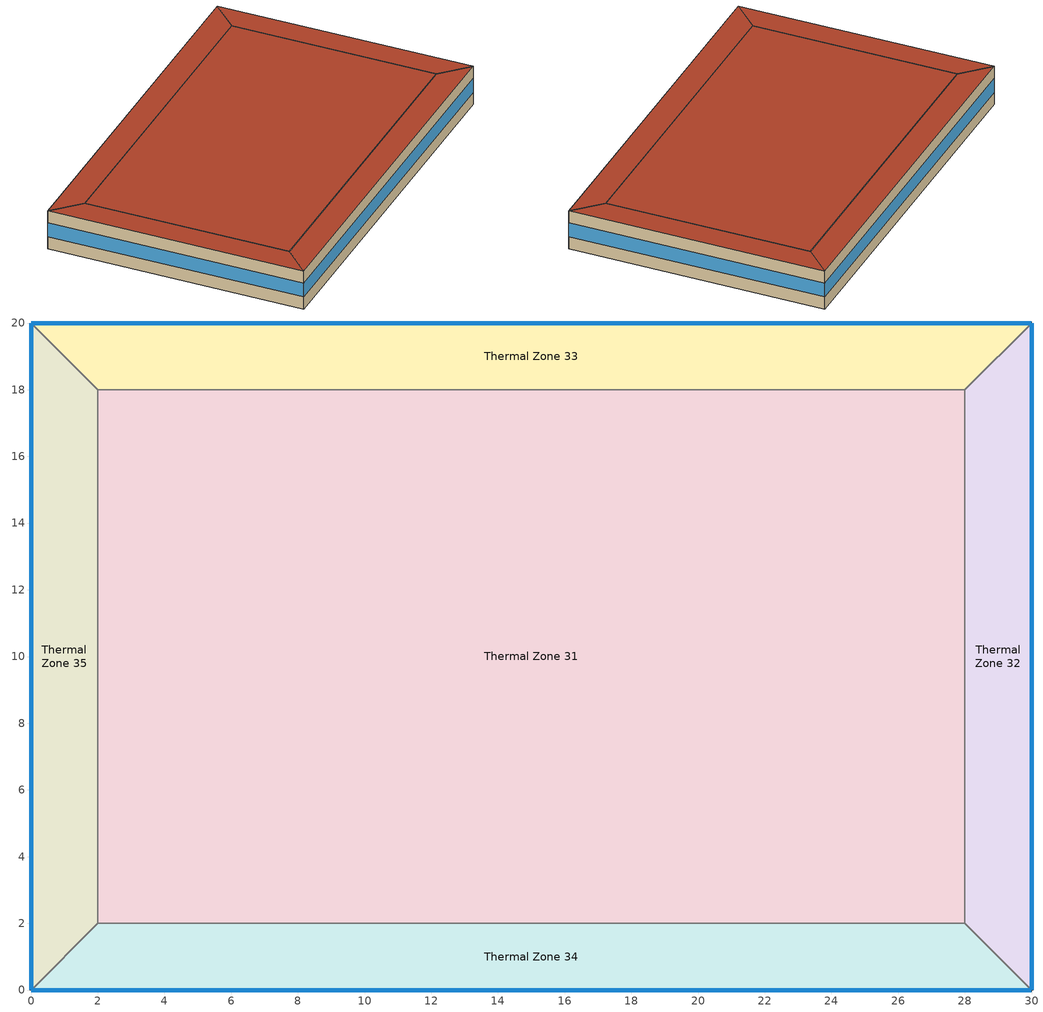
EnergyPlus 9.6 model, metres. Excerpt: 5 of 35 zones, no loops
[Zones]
Thermal Zone 31
 floor to Thermal Zone 26 (Interior Floor): 2,2 2,18 28,18 28,2 z19.2
 wall to Thermal Zone 35 (Interior Wall): 2,18 2,2 z19.2:22.4
 wall to Thermal Zone 33 (Interior Wall): 28,18 2,18 z19.2:22.4
 wall to Thermal Zone 32 (Interior Wall): 28,2 28,18 z19.2:22.4
 wall to Thermal Zone 34 (Interior Wall): 2,2 28,2 z19.2:22.4
 roof outside (Ext Roof): 28,2 28,18 2,18 2,2 z22.4
Thermal Zone 32
 floor to Thermal Zone 27 (Interior Floor): 28,2 28,18 30,20 30,0 z19.2
 wall outside (Ext Wall): 30,0 30,20 z19.2:22.4
 wall to Thermal Zone 34 (Interior Wall): 28,2 30,0 z19.2:22.4
 wall to Thermal Zone 33 (Interior Wall): 30,20 28,18 z19.2:22.4
 window (Ext Window): 30,0.01 30,19.99 z20.22:21.38
 roof outside (Ext Roof): 30,0 30,20 28,18 28,2 z22.4
Thermal Zone 33
 floor to Thermal Zone 28 (Interior Floor): 2,18 0,20 30,20 28,18 z19.2
 wall outside (Ext Wall): 30,20 0,20 z19.2:22.4
 wall to Thermal Zone 35 (Interior Wall): 0,20 2,18 z19.2:22.4
 window (Ext Window): 29.99,20 0.01,20 z20.22:21.38
 roof outside (Ext Roof): 28,18 30,20 0,20 2,18 z22.4
Thermal Zone 34
 floor to Thermal Zone 29 (Interior Floor): 28,2 30,0 0,0 2,2 z19.2
 wall outside (Ext Wall): 0,0 30,0 z19.2:22.4
 wall to Thermal Zone 35 (Interior Wall): 2,2 0,0 z19.2:22.4
 window (Ext Window): 0.01,0 29.99,0 z20.22:21.38
 roof outside (Ext Roof): 2,2 0,0 30,0 28,2 z22.4
Thermal Zone 35
 floor to Thermal Zone 30 (Interior Floor): 0,20 2,18 2,2 0,0 z19.2
 wall outside (Ext Wall): 0,20 0,0 z19.2:22.4
 window (Ext Window): 0,19.99 0,0.01 z20.22:21.38
 roof outside (Ext Roof): 0,0 2,2 2,18 0,20 z22.4
[Building]
Building 1: North Axis {deg}=-0
[Site:Location]
Washington Dc Dulles IntL Ar: Latitude {deg}=38.98; Longitude {deg}=-77.47; Time Zone {hr}=-5; Elevation {m}=82
[SizingPeriod:DesignDay] Month=7; Day of Month=21; Day Type=SummerDesignDay; Daily Dry-Bulb Temperature Range {deltaC}=14.4; Dry-Bulb Temperature Range Modifier Type=DefaultMultipliers; Barometric Pressure {Pa}=86790; Wind Speed {m/s}=5; Wind Direction {deg}=340; Rain Indicator=No; Snow Indicator=No; Daylight Saving Time Indicator=No; Solar Model Indicator=ASHRAETau; ASHRAE Clear Sky Optical Depth for Beam Irradiance (taub)=0.339; ASHRAE Clear Sky Optical Depth for Diffuse Irradiance (taud)=2.366; Begin Environment Reset Mode=FullResetAtBeginEnvironment
Name | Maximum Dry-Bulb Temperature {C} | Humidity Condition Type | Wetbulb or DewPoint at Maximum Dry-Bulb {C} | Enthalpy at Maximum Dry-Bulb {J/kg}
SALT-LAKE-CITY-IAP Ann Clg .4% Condns DB=>MWB | 36.5 | Wetbulb | 17.1
SALT-LAKE-CITY-IAP Ann Clg .4% Condns DP=>MDB | 22.5 | Dewpoint | 15.6
SALT-LAKE-CITY-IAP Ann Clg .4% Condns Enth=>MDB | 30.8 | Enthalpy |  | 59300
SALT-LAKE-CITY-IAP Ann Clg .4% Condns WB=>MDB | 31.2 | Wetbulb | 19
[Material] Thermal Absorptance=0.9
Name | Roughness | Thickness m | Conductivity W/m-K | Density kg/m3 | Specific Heat J/kg-K | Solar Absorptance | Visible Absorptance
wall brick | Smooth | 0.2 | 0.7 | 1800 | 829 | 0.65 | 0.65
roof concrete | MediumRough | 0.15 | 0.5 | 2243 | 837 | 0.65 | 0.65
Wall Insulation [30]; Roof Insulation [38] | MediumRough | 0.1693 | 0.049 | 265 | 836.8 | 0.7 | 0.7
F16 Acoustic tile | MediumSmooth | 0.0191 | 0.06 | 368 | 590 | 0.3 | 0.3
M11 100mm lightweight concrete | MediumRough | 0.1016 | 0.53 | 1280 | 840 | 0.5 | 0.5
G01a 19mm gypsum board | MediumSmooth | 0.019 | 0.16 | 800 | 1090 | 0.4 | 0.4
[Material:AirGap]
Name | Thermal Resistance m2-K/W
F04 Wall air space resistance | 0.15
F05 Ceiling air space resistance | 0.18
[WindowMaterial:SimpleGlazingSystem]
Window Material Simple Glazing System: U-Factor W/m2-K=2.8; Solar Heat Gain Coefficient=0.36
[Construction]
Ext Roof: roof concrete, Roof Insulation [38]
Ext Wall: wall brick, Wall Insulation [30]
Ext Window: Window Material Simple Glazing System
Interior Floor: F16 Acoustic tile, F05 Ceiling air space resistance, M11 100mm lightweight concrete
Interior Wall: G01a 19mm gypsum board, F04 Wall air space resistance, G01a 19mm gypsum board
[Zone]
Thermal Zone 31; Thermal Zone 32; Thermal Zone 33; Thermal Zone 34; Thermal Zone 35: 0, 0, 0, 19.2, , 1, , , , , , Yes
